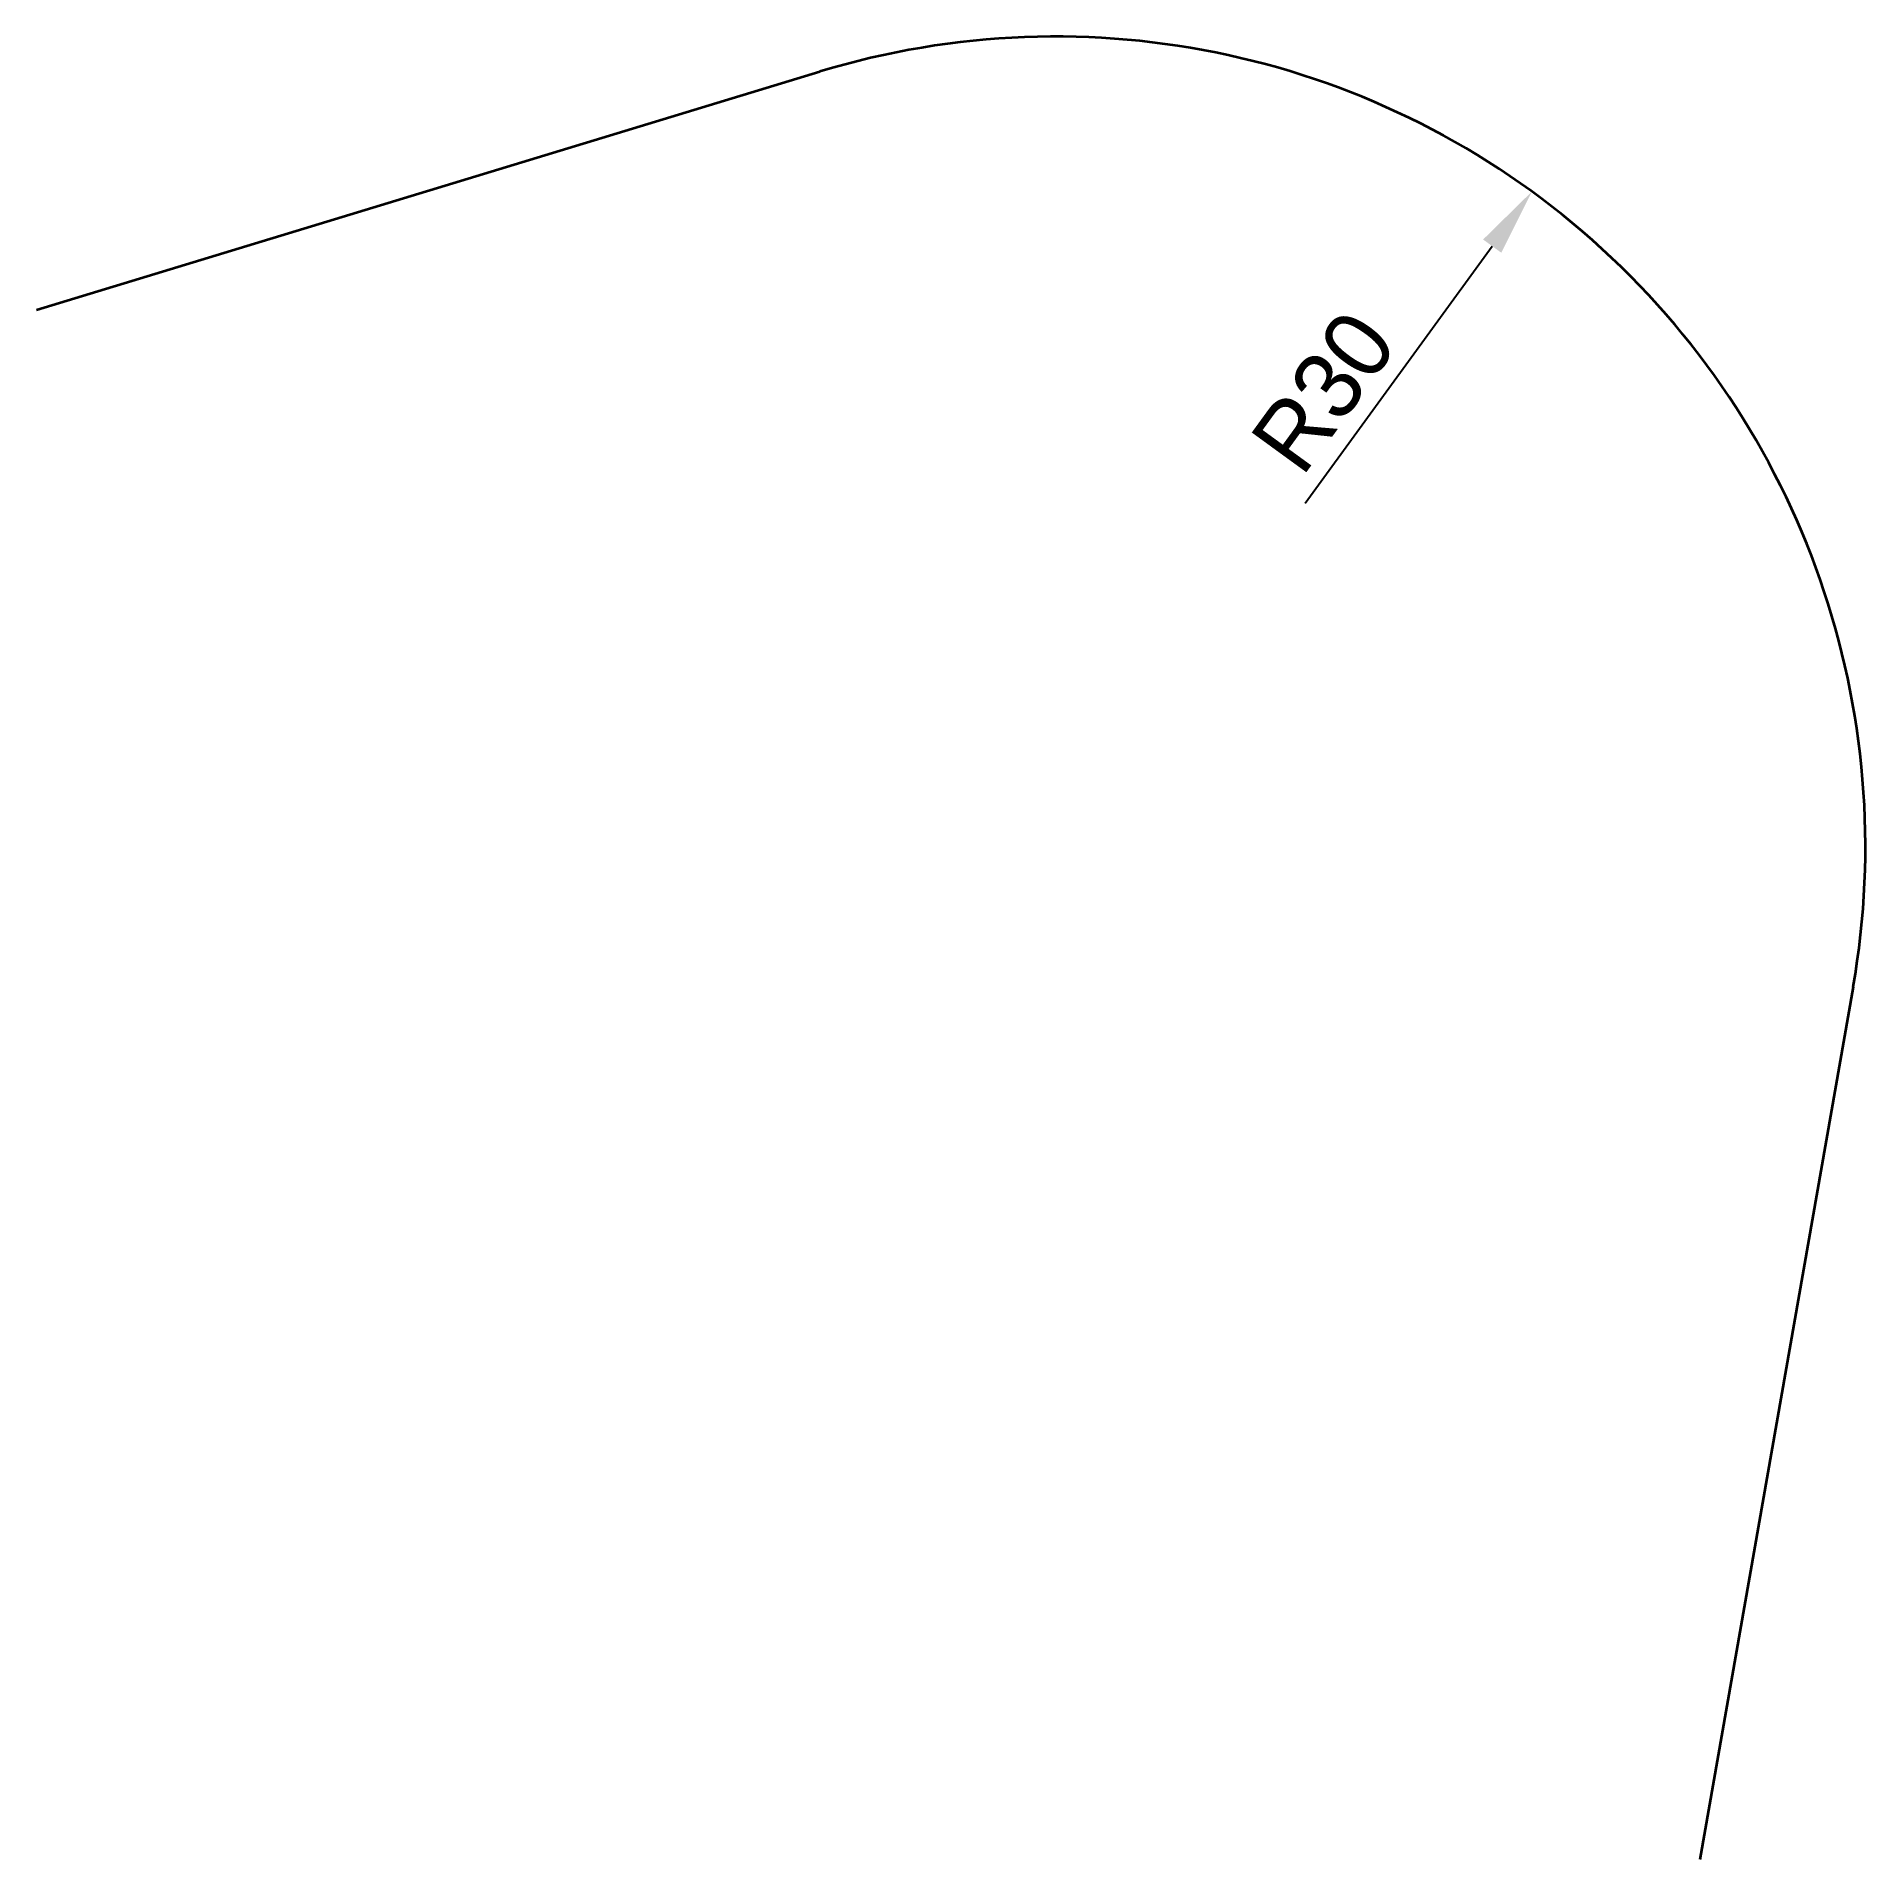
# Model space of a CAD drawing. Header units: millimetres. Extents: x 225.1 to 292.9, y -2.3 to 65.2.
import ezdxf

# ---------------------------------------------------------------- set-up
doc = ezdxf.new("R2010")
doc.units = ezdxf.units.MM
doc.header["$LTSCALE"] = 0.5
doc.header["$MEASUREMENT"] = 0
doc.header["$PDMODE"] = 2
doc.layers.get('0').update_dxf_attribs({"linetype": 'CONTINUOUS', "lineweight": 35})
doc.layers.get('Defpoints').update_dxf_attribs({"linetype": 'CONTINUOUS'})
doc.layers.add('Sottili', color=7, linetype='CONTINUOUS', lineweight=18)
doc.dimstyles.new('ISO-25', dxfattribs={"dimtxt": 2.5, "dimasz": 2.5, "dimexe": 1.25, "dimexo": 0.625, "dimtad": 1, "dimtxsty": 'Standard', "dimcen": 2.5, "dimadec": 0, "dimazin": 0, "dimtfac": 1, "dimtmove": 0, "dimatfit": 3, "dimfxl": 1, "dimarcsym": 0})

# ---------------------------------------------------------------- blocks, each defined once
blk = doc.blocks.new('*D8')
at = {"layer": 'Defpoints', "color": 0, "transparency": 16777216}
for p in [(280.541, 59.473), (262.895, 35.211)]:
    blk.add_point(p, dxfattribs=at)
at = {"layer": 'Sottili', "color": 0, "lineweight": -2, "transparency": 16777216}
blk.add_line((272.142, 47.925), (279.07, 57.451), dxfattribs=at)
at = {"layer": 'Sottili', "color": 0, "transparency": 16777216}
blk.add_solid([(278.733, 57.696), (279.407, 57.206), (280.541, 59.473)], dxfattribs=at)
at = {"layer": 'Sottili', "color": 0, "transparency": 16777216, "insert": (272.831, 52.06), "char_height": 2.5, "attachment_point": 5, "rotation": 53.97126}
blk.add_mtext('R30', dxfattribs=at)

msp = doc.modelspace()

# ---------------------------------------------------------------- linework, layer by layer
for p, q in [((225.148, 55.087), (254.166, 63.913)), ((292.441, 30.013), (286.757, -2.298))]:
    msp.add_line(p, q)
msp.add_arc((262.895, 35.211), 30, 350.02135, 106.91637)

# ---------------------------------------------------------------- dimensions: what is measured, and where the dimension line sits
at = {"layer": 'Sottili'}
dim = msp.add_radius_dim(center=(262.895, 35.211), mpoint=(280.541, 59.473), dimstyle='ISO-25', dxfattribs=at)
dim.commit()
dim.dimension.update_dxf_attribs({"geometry": '*D8', "text_midpoint": (274.348, 50.957), "dimtype": 164})

doc.saveas('drawing.dxf')
